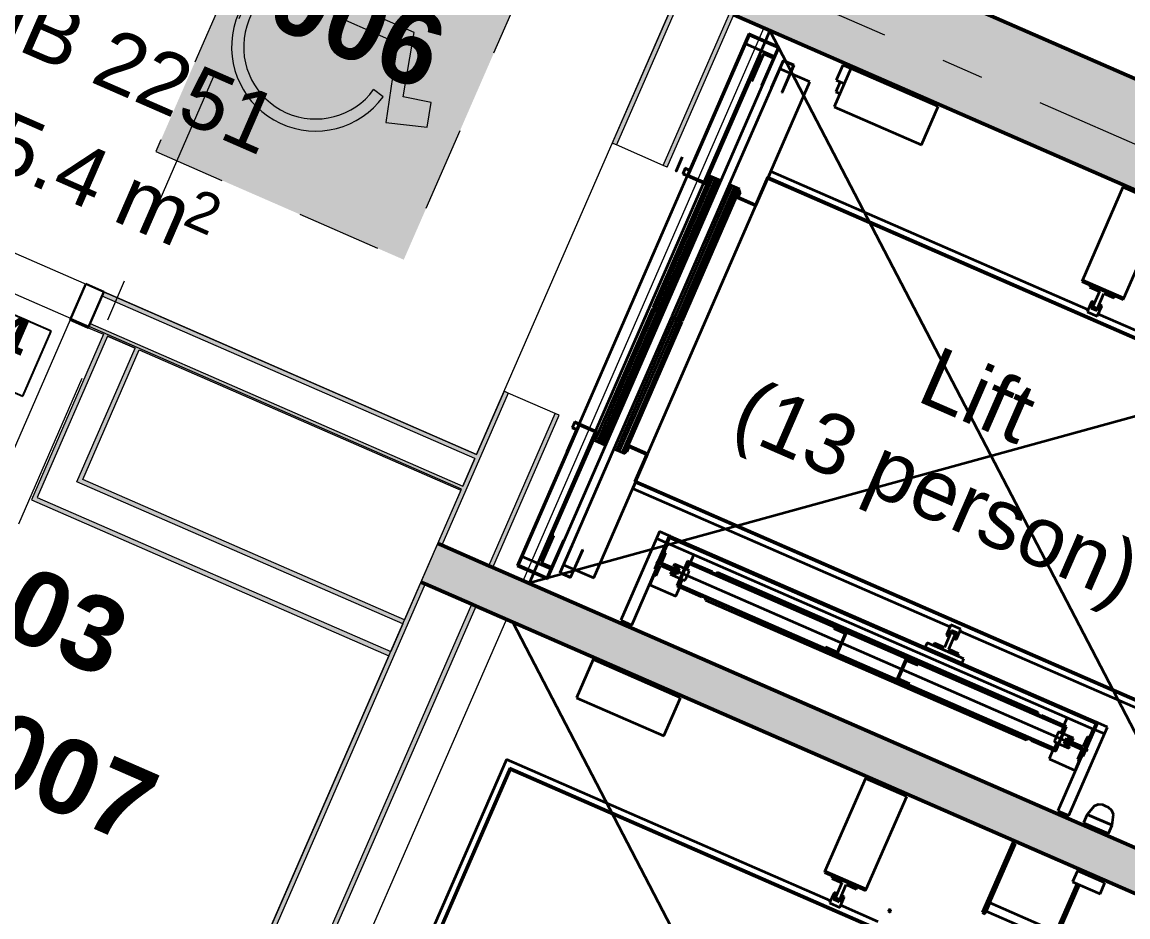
# Model space of a CAD drawing. Header units: millimetres. Extents: x -37281 to 954596, y -59787 to 956680.
# Drawn here: x 878162 to 881843, y -393 to 2583 of the extents above; entities that cross this region are included whole.
import ezdxf
from ezdxf.enums import TextEntityAlignment as Align

# ---------------------------------------------------------------- set-up
doc = ezdxf.new("R2010")
doc.units = ezdxf.units.MM
doc.header["$MEASUREMENT"] = 0
doc.linetypes.add('Dashed', pattern=[564.444447, 282.222223, -282.222223])
doc.linetypes.add('Double Dashed', pattern=[1093.611073, 529.166651, -211.666656, 141.111112, -211.666656])
for name, color, linetype in [('A-05-M_Gross_Int_Circulation', 7, 'Continuous'), ('A-15-MG_Structural_Grid', 7, 'Continuous'), ('A-20-M_Floor_Slab', 7, 'Continuous'), ('A-25-M_Wall_Int', 7, 'Continuous'), ('A-95-P_Drawing', 7, 'Continuous'), ('ArchiCAD Door Markers', 7, 'Continuous'), ('ArchiCAD Doors', 7, 'Continuous'), ('New_A-05-M_Gross_Int_Circulation', 7, 'Continuous')]:
    doc.layers.add(name, color=color, linetype=linetype)
for name, color, linetype, lineweight, true_color in [('A-05-M_Gross_Int_Circulation_Pen_No__74', 7, 'Continuous', 20, 0x606060), ('A-15-MG_Structural_Grid_Pen_No__163', 7, 'Continuous', 0, 0x750077), ('A-25-M_Wall_Int_Pen_No__107', 7, 'Continuous', 15, 0xa6a6a6), ('A-25-M_Wall_Int_Pen_No__27', 7, 'Continuous', 50, 0x2a2a2a), ('A-95-H_Fill_Plan.Fill#1_Pen_No__61', 7, 'Continuous', 20, 0x6a6a6a), ('ArchiCAD Doors_Pen_No__27', 7, 'Continuous', 50, 0x2a2a2a), ('ArchiCAD Doors_Pen_No__43', 7, 'Continuous', 30, 0x444444), ('ArchiCAD Doors_Pen_No__63', 7, 'Continuous', 20, 0x606060), ('New_A-05-M_Gross_Int_Circulation_Pen_No__74', 7, 'Continuous', 20, 0x606060)]:
    doc.layers.add(name, color=color, linetype=linetype, lineweight=lineweight, true_color=true_color)
for name, color, linetype, lineweight in [('A-20-M_Floor_Slab_Pen_No__89', 8, 'Continuous', 20), ('A-25-M_Wall_Int_Pen_No__1', 7, 'Continuous', 13), ('A-80-M_Lift_Pen_No__8', 7, 'Continuous', 35), ('A-95-H_Fill_Plan.Fill#1_Pen_No__1', 7, 'Continuous', 13), ('A-95-P_Drawing_Pen_No__2', 8, 'Continuous', 15), ('ArchiCAD Door Markers_Pen_No__1', 7, 'Continuous', 13), ('ArchiCAD Door Markers_Pen_No__5', 7, 'Continuous', 25), ('ArchiCAD Doors_Pen_No__1', 7, 'Continuous', 13), ('ArchiCAD Zone Stamps_Pen_No__9', 7, 'Continuous', 13), ('New_ArchiCAD Zone Stamps_Pen_No__9', 7, 'Continuous', 13)]:
    doc.layers.add(name, color=color, linetype=linetype, lineweight=lineweight)
doc.styles.add('GENERATED_STYLE_2', font='')
doc.styles.add('GENERATED_STYLE_3', font='')
doc.styles.add('GENERATED_STYLE_4', font='')
doc.styles.get('GENERATED_STYLE_2').set_extended_font_data('Arial', bold=True)
doc.styles.get('GENERATED_STYLE_3').set_extended_font_data('Arial')
doc.styles.get('GENERATED_STYLE_4').set_extended_font_data('Swis721 BT')

# ---------------------------------------------------------------- blocks, each defined once
blk = doc.blocks.new('Hub Circulation-Second_SF014_42_1', base_point=(876979.5, 5772.6))
at = {"layer": 'New_A-05-M_Gross_Int_Circulation_Pen_No__74', "linetype": 'Continuous'}
blk.add_line((876443.5, 4759.8), (883357.7, 1744.8), dxfattribs=at)
at = {"layer": 'New_ArchiCAD Zone Stamps_Pen_No__9'}
for tag, height, style, p in [('ROOM_NAME', 250, 'GENERATED_STYLE_2', (875649.2, 7549.1)), ('zoneNameLine2', 250, 'GENERATED_STYLE_2', (875460.7, 7117)), ('ROOM_NUMBER', 200, 'GENERATED_STYLE_3', (875272.3, 6696.3)), ('measuredAreaCode', 200, 'GENERATED_STYLE_3', (875115.3, 6336.2)), ('ROOM_WALLS_PRM', 200, 'GENERATED_STYLE_3', (875422.7, 6202.1)), ('DUMMY_649', 200, 'GENERATED_STYLE_3', (876051.9, 5927.8)), ('DUMMY_650', 133.3, 'GENERATED_STYLE_3', (876331.1, 5821.2))]:
    blk.add_attdef(tag, text='', height=height, rotation=336.4404, dxfattribs=dict(at, style=style)).set_placement(p, align=Align.TOP_LEFT)
blk = doc.blocks.new('Slab_11_1', base_point=(868400.7, -1742.5))
at = {"layer": 'A-20-M_Floor_Slab_Pen_No__89', "linetype": 'Continuous', "flags": 128}
for points in [[(882103.3, -266.4), (879830, 724.8), (880631.4, 2562.7), (882904.7, 1571.5)], [(881245.9, -2232.6), (882047.3, -394.7), (879774, 596.5), (878972.6, -1241.4)]]:
    blk.add_lwpolyline(points, close=True, dxfattribs=at)
blk = doc.blocks.new('Standard grid marker_3')
at = {"layer": 'A-15-MG_Structural_Grid_Pen_No__163', "linetype": 'Double Dashed'}
blk.add_line((1000, 0), (74254.8, 0), dxfattribs=at)
at = {"layer": 'A-15-MG_Structural_Grid_Pen_No__163', "style": 'GENERATED_STYLE_4'}
for tag, p in [('AC_MarkerText_1_0', (-500, 43.4)), ('AC_MarkerText_1_1', (75754.8, 43.4))]:
    blk.add_attdef(tag, text='', height=350, rotation=360, dxfattribs=at).set_placement(p, align=Align.MIDDLE_CENTER)
blk = doc.blocks.new('Lobby_INB 2251_96_2', base_point=(878590.9, 2335.1))
at = {"layer": 'A-05-M_Gross_Int_Circulation_Pen_No__74', "linetype": 'Continuous'}
for p, q in [((877795.2, 4028.5), (877038.9, 2294.1)), ((880431.2, 2879.1), (877795.2, 4028.5)), ((879674.9, 1144.7), (880431.2, 2879.1)), ((877038.9, 2294.1), (879674.9, 1144.7))]:
    blk.add_line(p, q, dxfattribs=at)
at = {"layer": 'ArchiCAD Zone Stamps_Pen_No__9'}
for tag, height, style, p in [('ROOM_NAME', 250, 'GENERATED_STYLE_2', (878342.8, 3639.7)), ('zoneNameLine2', 250, 'GENERATED_STYLE_2', (878154.4, 3207.6)), ('ROOM_NUMBER', 200, 'GENERATED_STYLE_3', (877966, 2786.9)), ('measuredAreaCode', 200, 'GENERATED_STYLE_3', (877808.9, 2426.8)), ('DUMMY_649', 200, 'GENERATED_STYLE_3', (878116.3, 2292.8)), ('DUMMY_650', 200, 'GENERATED_STYLE_3', (878465.8, 2140.3)), ('DUMMY_651', 133.3, 'GENERATED_STYLE_3', (878745.1, 2033.8))]:
    blk.add_attdef(tag, text='', height=height, rotation=336.4404, dxfattribs=dict(at, style=style)).set_placement(p, align=Align.TOP_LEFT)
blk = doc.blocks.new('Stair 03_INB 2252_97_2', base_point=(877629.1, -173.2))
at = {"layer": 'A-05-M_Gross_Int_Circulation_Pen_No__74', "linetype": 'Continuous'}
for p, q in [((879624.7, 1029.5), (877152.5, 2107.5)), ((876916.7, -5180.7), (879624.7, 1029.5))]:
    blk.add_line(p, q, dxfattribs=at)
at = {"layer": 'ArchiCAD Zone Stamps_Pen_No__9'}
for tag, height, style, p in [('ROOM_NAME', 250, 'GENERATED_STYLE_2', (877381, 1131.5)), ('zoneNameLine2', 250, 'GENERATED_STYLE_2', (877192.5, 699.3)), ('ROOM_NUMBER', 200, 'GENERATED_STYLE_3', (877004.1, 278.6)), ('measuredAreaCode', 200, 'GENERATED_STYLE_3', (876847.1, -81.5)), ('DUMMY_649', 200, 'GENERATED_STYLE_3', (877154.5, -215.5)), ('DUMMY_650', 200, 'GENERATED_STYLE_3', (877643.8, -428.9)), ('DUMMY_651', 133.3, 'GENERATED_STYLE_3', (877923.1, -535.5))]:
    blk.add_attdef(tag, text='', height=height, rotation=336.4404, dxfattribs=dict(at, style=style)).set_placement(p, align=Align.TOP_LEFT)
blk = doc.blocks.new('Double Door Asymmetric 19_3')
at = {"layer": 'ArchiCAD Doors_Pen_No__1', "linetype": 'Continuous'}
for p, q in [((-623.4, 0), (-635.4, 0)), ((-623.4, 0), (-623.4, -15)), ((623.4, 0), (623.4, -15)), ((623.4, 0), (635.4, 0)), ((-623.4, -15), (-623.4, -115)), ((623.4, -15), (623.4, -115)), ((-623.4, -130), (-635.4, -130)), ((-623.4, -115), (-623.4, -130)), ((623.4, -115), (623.4, -130)), ((623.4, -130), (635.4, -130))]:
    blk.add_line(p, q, dxfattribs=at)
at = {"layer": 'ArchiCAD Doors_Pen_No__43', "linetype": 'Continuous'}
for p, q in [((-557.4, 0), (-623.4, 0)), ((-623.4, 0), (-623.4, -130)), ((-557.4, -130), (-557.4, 0)), ((623.4, 0), (557.4, 0)), ((557.4, 0), (557.4, -130)), ((623.4, -130), (623.4, 0)), ((-623.4, -130), (-557.4, -130)), ((557.4, -130), (623.4, -130))]:
    blk.add_line(p, q, dxfattribs=at)
at = {"layer": 'ArchiCAD Doors_Pen_No__63', "linetype": 'Continuous'}
for p, q in [((-557.4, 0), (-557.4, 724.9)), ((557.4, 0), (557.4, 390))]:
    blk.add_line(p, q, dxfattribs=at)
for centre, radius, start, end in [((-557.4, 0), 724.9, 0, 90), ((557.4, 0), 390, 90, 180)]:
    blk.add_arc(centre, radius, start, end, dxfattribs=at)
blk = doc.blocks.new('Door Stamp 17_4')
at = {"layer": 'ArchiCAD Door Markers_Pen_No__5', "linetype": 'Continuous'}
for p, q in [((514.6, -190), (-514.6, -190)), ((-514.6, -190), (-514.6, -425.7)), ((514.6, -425.7), (514.6, -190)), ((-514.6, -425.7), (514.6, -425.7)), ((-514.6, -425.7), (514.6, -425.7))]:
    blk.add_line(p, q, dxfattribs=at)
at = {"layer": 'ArchiCAD Door Markers_Pen_No__1', "style": 'GENERATED_STYLE_2'}
blk.add_attdef('AC_WIDO_ID', text='', height=150, dxfattribs=at).set_placement((-457.5, -376.8), align=Align.BOTTOM_LEFT)
blk = doc.blocks.new('Wall_253_2', base_point=(876920.2, 2345.8))
at = {"layer": 'A-25-M_Wall_Int_Pen_No__107', "linetype": 'Continuous'}
for points in [[(876920.2, 2345.8), (876914.2, 2332.1), (877285.6, 2170.1), (877291.6, 2183.9)], [(876874.2, 2240.4), (876868.2, 2226.7), (877239.6, 2064.7), (877245.6, 2078.5)], [(878434.5, 1685.5), (878428.5, 1671.8), (879668.9, 1130.9), (879674.9, 1144.7)], [(878388.6, 1580.1), (878382.6, 1566.3), (879622.9, 1025.5), (879628.9, 1039.2)]]:
    blk.add_hatch(color=256, dxfattribs=at).paths.add_polyline_path(points)
at = {"layer": 'A-25-M_Wall_Int_Pen_No__1', "linetype": 'Continuous'}
for p, q in [((877285.6, 2170.1), (876914.2, 2332.1)), ((876874.2, 2240.4), (877245.6, 2078.5)), ((877291.6, 2183.9), (877280.6, 2188.7)), ((877285.6, 2170.1), (877291.6, 2183.9)), ((877245.6, 2078.5), (877285.6, 2170.1)), ((877239.6, 2064.7), (877228.6, 2069.5)), ((877239.6, 2064.7), (877245.6, 2078.5)), ((878388.6, 1580.1), (878428.5, 1671.8)), ((878428.5, 1671.8), (878434.5, 1685.5)), ((879668.9, 1130.9), (878428.5, 1671.8)), ((878434.5, 1685.5), (878445.5, 1680.7)), ((878382.6, 1566.3), (878388.6, 1580.1)), ((878382.6, 1566.3), (878393.6, 1561.5)), ((878388.6, 1580.1), (879628.9, 1039.2))]:
    blk.add_line(p, q, dxfattribs=at)
at = {"layer": 'A-25-M_Wall_Int_Pen_No__1', "linetype": 'Continuous', "flags": 128}
for points in [[(876920.2, 2345.8), (876868.2, 2226.7)], [(877291.6, 2183.9), (876920.2, 2345.8)], [(876868.2, 2226.7), (877239.6, 2064.7)], [(879674.9, 1144.7), (878434.5, 1685.5)], [(878382.6, 1566.3), (878433, 1544.4)], [(878446.7, 1538.4), (878538.4, 1498.4)], [(878552.1, 1492.4), (879622.9, 1025.5)], [(879628.9, 1039.2), (879668.9, 1130.9)]]:
    blk.add_lwpolyline(points, dxfattribs=at)
at = {"layer": 'ArchiCAD Door Markers'}
ref = blk.add_blockref('Door Stamp 17_4', (877863.1, 1934.7), dxfattribs=dict(at, rotation=336.440386522318))
ref.add_attrib('AC_WIDO_ID', 'XD02.014', dxfattribs={"layer": 'ArchiCAD Door Markers_Pen_No__1', "color": 7, "height": 150, "rotation": 336.4404, "style": 'GENERATED_STYLE_2'}).set_placement((877273.5, 1776.2), align=Align.BOTTOM_LEFT)
at = {"layer": 'ArchiCAD Doors', "color": 251, "linetype": 'Continuous', "lineweight": 20, "true_color": 0x606060, "zscale": 1000, "rotation": 156.4403865223181}
blk.add_blockref('Double Door Asymmetric 19_3', (877811.1, 1815.5), dxfattribs=at)
blk = doc.blocks.new('Wall_254_2', base_point=(878604.1, 1611.6))
at = {"layer": 'A-25-M_Wall_Int_Pen_No__107', "linetype": 'Continuous'}
for points in [[(878433, 1544.4), (878193.2, 994.4), (878212.9, 1002.1), (878446.7, 1538.4)], [(878364.3, 1061.6), (878552.1, 1492.4), (878538.4, 1498.4), (878344.5, 1053.8)]]:
    blk.add_hatch(color=256, dxfattribs=at).paths.add_polyline_path(points)
at = {"layer": 'A-25-M_Wall_Int_Pen_No__1', "linetype": 'Continuous'}
for p, q in [((878446.7, 1538.4), (878212.9, 1002.1)), ((878344.5, 1053.8), (878538.4, 1498.4))]:
    blk.add_line(p, q, dxfattribs=at)
at = {"layer": 'A-25-M_Wall_Int_Pen_No__1', "linetype": 'Continuous', "flags": 128}
for points in [[(878433, 1544.4), (878193.2, 994.4)], [(878538.4, 1498.4), (878446.7, 1538.4)], [(878364.3, 1061.6), (878552.1, 1492.4)]]:
    blk.add_lwpolyline(points, dxfattribs=at)
blk = doc.blocks.new('Wall_255_2', base_point=(878364.3, 1061.6))
at = {"layer": 'A-25-M_Wall_Int_Pen_No__107', "linetype": 'Continuous'}
for points in [[(879435, 594.7), (878364.3, 1061.6), (878344.5, 1053.8), (879429, 580.9)], [(878193.2, 994.4), (879383.1, 475.5), (879389.1, 489.3), (878212.9, 1002.1)]]:
    blk.add_hatch(color=256, dxfattribs=at).paths.add_polyline_path(points)
at = {"layer": 'A-25-M_Wall_Int_Pen_No__1', "linetype": 'Continuous'}
for p, q in [((879429, 580.9), (878344.5, 1053.8)), ((878212.9, 1002.1), (879389.1, 489.3))]:
    blk.add_line(p, q, dxfattribs=at)
at = {"layer": 'A-25-M_Wall_Int_Pen_No__1', "linetype": 'Continuous', "flags": 128}
for points in [[(879435, 594.7), (878364.3, 1061.6)], [(878193.2, 994.4), (879383.1, 475.5)], [(879389.1, 489.3), (879429, 580.9)]]:
    blk.add_lwpolyline(points, dxfattribs=at)
blk = doc.blocks.new('Simple Door Opening_3')
at = {"layer": 'ArchiCAD Doors_Pen_No__1', "linetype": 'Continuous'}
for p, q in [((-450, 200), (-450, 185)), ((-450, 185), (-450, 15)), ((450, 200), (450, 185)), ((450, 185), (450, 15)), ((-450, 15), (-450, 0)), ((450, 15), (450, 0))]:
    blk.add_line(p, q, dxfattribs=at)
blk = doc.blocks.new('Wall_256_2', base_point=(876916.7, -5180.7))
at = {"layer": 'A-25-M_Wall_Int_Pen_No__107', "linetype": 'Continuous'}
for points in [[(880431.2, 2879.1), (880126.4, 2180.2), (880140.1, 2174.2), (880444.9, 2873.1)], [(880309.7, 2100.2), (880614.5, 2799.2), (880600.7, 2805.2), (880296, 2106.2)], [(879559.6, 842.8), (879780.4, 1349.2), (879766.7, 1355.2), (879545.8, 848.8)], [(879729.2, 768.8), (879950, 1275.3), (879936.2, 1281.3), (879715.4, 774.8)], [(879489.9, 720.4), (878688.5, -1117.5), (878702.2, -1123.4), (879503.6, 714.4)], [(879659.4, 646.5), (878858, -1191.4), (878871.8, -1197.4), (879673.2, 640.5)]]:
    blk.add_hatch(color=256, dxfattribs=at).paths.add_polyline_path(points)
at = {"layer": 'A-25-M_Wall_Int_Pen_No__107', "linetype": 'Continuous', "lineweight": 0, "true_color": 0x535353}
for points in [[(879545.8, 848.8), (879489.9, 720.4), (879503.6, 714.4), (879559.6, 842.8)], [(879559.6, 842.8), (879503.6, 714.4), (879659.4, 646.5), (879715.4, 774.8)], [(879715.4, 774.8), (879659.4, 646.5), (879673.2, 640.5), (879729.2, 768.8)]]:
    blk.add_hatch(color=251, dxfattribs=at).paths.add_polyline_path(points)
at = {"layer": 'A-25-M_Wall_Int_Pen_No__1', "linetype": 'Continuous'}
for p, q in [((880444.9, 2873.1), (880140.1, 2174.2)), ((880296, 2106.2), (880600.7, 2805.2)), ((879780.4, 1349.2), (879559.6, 842.8)), ((879715.4, 774.8), (879936.2, 1281.3)), ((879503.6, 714.4), (878702.2, -1123.4)), ((878858, -1191.4), (879659.4, 646.5))]:
    blk.add_line(p, q, dxfattribs=at)
at = {"layer": 'A-25-M_Wall_Int_Pen_No__1', "linetype": 'Continuous', "flags": 128}
for points in [[(880431.2, 2879.1), (880126.4, 2180.2)], [(880309.7, 2100.2), (880614.5, 2799.2)], [(879766.7, 1355.2), (879674.9, 1144.7)], [(879729.2, 768.8), (879950, 1275.3)], [(879668.9, 1130.9), (879628.9, 1039.2)], [(879622.9, 1025.5), (879435, 594.7)], [(878871.8, -1197.4), (879673.2, 640.5)], [(879429, 580.9), (879389.1, 489.3)], [(879383.1, 475.5), (876916.7, -5180.7)]]:
    blk.add_lwpolyline(points, dxfattribs=at)
at = {"layer": 'A-25-M_Wall_Int_Pen_No__27', "linetype": 'Continuous'}
for p, q in [((879559.6, 842.8), (879545.8, 848.8)), ((879715.4, 774.8), (879559.6, 842.8)), ((879729.2, 768.8), (879715.4, 774.8)), ((879489.9, 720.4), (879503.6, 714.4)), ((879503.6, 714.4), (879659.4, 646.5)), ((879659.4, 646.5), (879673.2, 640.5))]:
    blk.add_line(p, q, dxfattribs=at)
at = {"layer": 'ArchiCAD Doors', "color": 251, "linetype": 'Continuous', "lineweight": 20, "true_color": 0x606060, "xscale": -0.9999999999999999, "zscale": 1000, "rotation": 246.4404151012782}
blk.add_blockref('Simple Door Opening_3', (879946.5, 1767.7), dxfattribs=at)
blk = doc.blocks.new('Wall_287_2', base_point=(879545.8, 848.8))
at = {"layer": 'A-25-M_Wall_Int_Pen_No__107', "linetype": 'Continuous', "lineweight": 0, "true_color": 0x535353}
blk.add_hatch(color=251, dxfattribs=at).paths.add_polyline_path([(879673.2, 640.5), (882139, -434.7), (882194.9, -306.4), (879729.2, 768.8)])
at = {"layer": 'A-25-M_Wall_Int_Pen_No__27', "linetype": 'Continuous', "flags": 128}
for points in [[(882194.9, -306.4), (879729.2, 768.8)], [(879673.2, 640.5), (882139, -434.7)]]:
    blk.add_lwpolyline(points, dxfattribs=at)
blk = doc.blocks.new('Simple Door Opening_5')
at = {"layer": 'ArchiCAD Doors_Pen_No__27', "linetype": 'Continuous'}
for p, q in [((-455, 0), (-455, 246)), ((455, 0), (455, 246))]:
    blk.add_line(p, q, dxfattribs=at)
blk = doc.blocks.new('Simple Door Opening_6')
at = {"layer": 'ArchiCAD Doors_Pen_No__27', "linetype": 'Continuous'}
for p, q in [((-450, 0), (-450, -246)), ((450, 0), (450, -246))]:
    blk.add_line(p, q, dxfattribs=at)
blk = doc.blocks.new('Wall_290_2', base_point=(883357.7, 1744.8))
at = {"layer": 'A-25-M_Wall_Int_Pen_No__107', "linetype": 'Continuous', "lineweight": 0, "true_color": 0x535353}
for points in [[(883357.7, 1744.8), (882996.3, 1531.5), (882775.6, 1025.3), (883001.1, 927)], [(882641.4, 102), (882415.9, 200.4), (881918.3, -940.9), (882143.8, -1039.2)], [(881780, -1873.3), (881554.5, -1775), (881337.6, -2272.6), (881463.1, -2600.1)]]:
    blk.add_hatch(color=251, dxfattribs=at).paths.add_polyline_path(points)
at = {"layer": 'A-25-M_Wall_Int_Pen_No__27', "linetype": 'Continuous', "flags": 128}
for points in [[(883001.1, 927), (883357.7, 1744.8)], [(882996.3, 1531.5), (882775.6, 1025.3)], [(882415.9, 200.4), (882194.9, -306.4)], [(882143.8, -1039.2), (882641.4, 102)], [(882139, -434.7), (881918.3, -940.9)], [(881554.5, -1775), (881337.6, -2272.6)], [(881463.1, -2600.1), (881780, -1873.3)]]:
    blk.add_lwpolyline(points, dxfattribs=at)
at = {"layer": 'ArchiCAD Doors', "color": 251, "linetype": 'Continuous', "lineweight": 20, "true_color": 0x606060, "xscale": -1, "zscale": 1000, "rotation": 246.4404159907759}
for name, p in [('Simple Door Opening_6', (882821.3, 514.5)), ('Simple Door Opening_5', (881736.4, -1357.9))]:
    blk.add_blockref(name, p, dxfattribs=at)
blk = doc.blocks.new('Wall_292_2', base_point=(883357.7, 1744.8))
at = {"layer": 'A-25-M_Wall_Int_Pen_No__107', "linetype": 'Continuous', "lineweight": 0, "true_color": 0x535353}
blk.add_hatch(color=251, dxfattribs=at).paths.add_polyline_path([(883357.7, 1744.8), (880666.5, 2918.3), (880530.6, 2606.7), (882996.3, 1531.5)])
at = {"layer": 'A-25-M_Wall_Int_Pen_No__27', "linetype": 'Continuous', "flags": 128}
for points in [[(880666.5, 2918.3), (880530.6, 2606.7)], [(883357.7, 1744.8), (880666.5, 2918.3)], [(880530.6, 2606.7), (882996.3, 1531.5)]]:
    blk.add_lwpolyline(points, dxfattribs=at)
blk = doc.blocks.new('Sign Disabled 19')
at = {"layer": 'A-95-P_Drawing_Pen_No__2', "linetype": 'Continuous'}
for p, q in [((-123.6, 420.7), (-78.8, 86.1)), ((-67.4, 383.6), (-67.2, 385.5)), ((-43.7, 267.7), (-67.4, 383.6)), ((165.7, 266.8), (-43.7, 267.7)), ((165.6, 221), (165.7, 266.8)), ((-136, 183.1), (-141.5, 224.1)), ((-17.6, 139.9), (-34.4, 221.8)), ((-34.4, 221.8), (165.6, 221)), ((243.1, 138.9), (-17.6, 139.9)), ((294.8, -71.4), (243.1, 138.9)), ((-78.8, 86.1), (205.6, 84.9)), ((205.6, 84.9), (275.7, -172.4)), ((387.9, -51.1), (294.8, -71.4)), ((407.9, -132.4), (387.9, -51.1)), ((234, -97.7), (195.1, -88.9)), ((275.7, -172.4), (407.9, -132.4))]:
    blk.add_line(p, q, dxfattribs=at)
for centre, radius, start, end in [((-56.9, 464.8), 79.9, 262.6381, 213.4333), ((-38.6, -35.9), 279.6, 111.5915, 347.2138), ((-38.6, -35.8), 239.7, 113.9786, 347.2138)]:
    blk.add_arc(centre, radius, start, end, dxfattribs=at)
blk = doc.blocks.new('Standard grid marker')
at = {"layer": 'A-15-MG_Structural_Grid_Pen_No__163', "linetype": 'Double Dashed'}
blk.add_line((1000, 0), (29726, 0), dxfattribs=at)
at = {"layer": 'A-15-MG_Structural_Grid_Pen_No__163', "style": 'GENERATED_STYLE_4'}
for tag, p in [('AC_MarkerText_1_0', (-500, 41.2)), ('AC_MarkerText_1_1', (31226, 41.2))]:
    blk.add_attdef(tag, text='', height=350, rotation=90, dxfattribs=at).set_placement(p, align=Align.MIDDLE_CENTER)

msp = doc.modelspace()

# ---------------------------------------------------------------- hatches: boundary and pattern name
at = {"layer": 'A-95-H_Fill_Plan.Fill#1_Pen_No__61', "linetype": 'Continuous', "lineweight": 0, "true_color": 0x1a1a1a}
msp.add_hatch(color=179, dxfattribs=at).paths.add_polyline_path([(879992.2, 3076), (879167.2, 3435.7), (878607.6, 2152.4), (879432.6, 1792.7)])

# ---------------------------------------------------------------- linework, layer by layer
at = {"layer": 'A-80-M_Lift_Pen_No__8', "linetype": 'Continuous'}
for p, q in [((880581.4, 2543.7), (880375.5, 2071.6)), ((880379.5, 2073.1), (880582.9, 2539.7)), ((880682.2, 2499.7), (880581.4, 2543.7)), ((880582.9, 2539.7), (880678.3, 2498.2)), ((880636.4, 2519.7), (880651.4, 2554.1)), ((880651.4, 2554.1), (882123.2, -275.1)), ((879865, 750.6), (880636.4, 2519.7)), ((880665.5, 2468.8), (880570.1, 2510.4)), ((880619.1, 2472.7), (880434.5, 2049.2)), ((880436, 2045.2), (880621.9, 2471.5)), ((880630.5, 2478.6), (880590.5, 2387)), ((880591.4, 2386.6), (880631, 2477.3)), ((880621.9, 2471.5), (880619.1, 2472.7)), ((880664.4, 2463.8), (880630.5, 2478.6)), ((880631, 2477.3), (880663.1, 2463.3)), ((880678.3, 2498.2), (880659.5, 2455.1)), ((880662.2, 2453.9), (880682.2, 2499.7)), ((879930.8, 776.4), (880662.2, 2453.9)), ((880663.1, 2463.3), (880623.5, 2372.6)), ((880624.4, 2372.2), (880664.4, 2463.8)), ((880695.7, 2455.6), (880655.8, 2364)), ((880656.7, 2363.6), (880696.2, 2454.3)), ((880659.5, 2455.1), (880662.2, 2453.9)), ((880730.2, 2439.5), (880690.6, 2348.8)), ((880691.5, 2348.4), (880731.5, 2440)), ((880731.5, 2440), (880695.7, 2455.6)), ((880696.2, 2454.3), (880730.2, 2439.5)), ((880893.6, 2440.3), (880871.6, 2389.9)), ((880920.2, 2428.7), (880893.6, 2440.3)), ((880683.7, 2428.1), (880515.8, 2043.1)), ((880784.6, 2384.2), (880683.7, 2428.1)), ((880920.2, 2428.7), (880864.6, 2301.3)), ((881210.7, 2302), (880920.2, 2428.7)), ((880590.5, 2387), (880591.4, 2386.6)), ((880623.5, 2372.6), (880624.4, 2372.2)), ((880645.9, 2066.1), (880784.6, 2384.2)), ((880655.8, 2364), (880656.7, 2363.6)), ((880884.9, 2384.1), (880870.5, 2351.1)), ((880871.6, 2389.9), (880898.2, 2378.3)), ((880690.6, 2348.8), (880691.5, 2348.4)), ((880870.5, 2351.1), (880872.1, 2350.4)), ((880872.1, 2350.4), (880876.7, 2348.4)), ((880876.7, 2348.4), (880883.5, 2345.4)), ((880883.5, 2345.4), (880883.8, 2345.3)), ((880864.6, 2301.3), (881155.2, 2174.6)), ((881155.2, 2174.6), (881210.7, 2302)), ((880415.2, 2163.9), (880383.5, 2091)), ((880415.7, 2163.7), (880415.2, 2163.9)), ((880375.5, 2071.6), (880015.8, 1246.6)), ((880452.6, 2070.7), (880261.4, 1632.1)), ((880461.1, 2067), (880269.8, 1628.4)), ((880469.6, 2063.3), (880278.3, 1624.7)), ((880369.7, 2097), (880361.3, 2077.8)), ((880361.3, 2077.8), (880375.5, 2071.6)), ((880362.6, 2078.3), (880370.2, 2095.7)), ((880375.9, 2072.5), (880362.6, 2078.3)), ((880383.5, 2091), (880369.7, 2097)), ((880370.2, 2095.7), (880383.5, 2089.9)), ((880375.5, 2071.6), (880436, 2045.2)), ((880434.5, 2049.2), (880379.5, 2073.1)), ((880486.5, 2055.9), (880452.6, 2070.7)), ((880643.1, 2067.3), (880603.1, 1975.6)), ((880604.7, 1971.7), (880644.7, 2063.3)), ((882573.6, 1225.5), (880643.1, 2067.3)), ((880644.7, 2063.3), (882569.6, 1224)), ((880654.7, 2086.3), (880645.9, 2066.1)), ((881710.4, 1625.9), (880654.7, 2086.3)), ((880478, 2059.6), (880286.8, 1621)), ((880295.3, 1617.4), (880486.5, 2055.9)), ((880515.8, 2043.1), (880324.5, 1604.3)), ((880524.8, 2039.2), (880333.4, 1600.4)), ((880533.7, 2035.3), (880342.4, 1596.5)), ((880542.7, 2031.4), (880351.3, 1592.6)), ((880360.3, 1588.8), (880551.6, 2027.5)), ((880434.3, 2057.4), (880431.3, 2050.6)), ((880432.2, 2050.2), (880435.2, 2057)), ((880435.2, 2057), (880434.3, 2057.4)), ((880551.6, 2027.5), (880515.8, 2043.1)), ((881826.3, 2033.6), (881691.8, 1725.1)), ((881963.8, 1973.6), (881826.3, 2033.6)), ((880550, 2019), (880541.4, 1999.3)), ((880541.4, 1999.3), (880604.7, 1971.7)), ((880545.4, 2000.8), (880552.8, 2017.8)), ((880603.1, 1975.6), (880545.4, 2000.8)), ((880552.8, 2017.8), (880550, 2019)), ((880603.3, 1972.3), (880243.6, 1147.3)), ((881829.3, 1665.2), (881963.8, 1973.6)), ((881691.8, 1725.1), (881689.8, 1720.5)), ((881689.8, 1720.5), (881827.3, 1660.6)), ((881829.3, 1665.2), (881691.8, 1725.1)), ((881717.7, 1708.3), (881714.5, 1701)), ((881714.5, 1701), (881748, 1686.4)), ((881799.3, 1672.8), (881717.7, 1708.3)), ((881748, 1686.4), (881726.4, 1636.9)), ((881741.1, 1630.5), (881762.6, 1680)), ((881762.6, 1680), (881796.1, 1665.4)), ((881796.1, 1665.4), (881799.3, 1672.8)), ((881827.3, 1660.6), (881829.3, 1665.2)), ((880260.1, 1629.3), (880068.9, 1190.8)), ((880268.6, 1625.7), (880077.4, 1187)), ((880277.1, 1622), (880085.9, 1183.3)), ((880294, 1614.5), (880260.1, 1629.3)), ((880261.4, 1632.1), (880295.3, 1617.4)), ((881722, 1652.5), (881707.4, 1619)), ((881721.1, 1630.5), (881729.3, 1649.3)), ((881739.9, 1622.3), (881721.1, 1630.5)), ((881740.5, 1623.7), (881721.7, 1631.9)), ((881722.6, 1653.9), (881722, 1652.5)), ((881729.3, 1649.3), (881722, 1652.5)), ((881729.9, 1650.7), (881722.6, 1653.9)), ((881726.4, 1636.9), (881741.1, 1630.5)), ((881729.3, 1649.3), (881729.9, 1650.7)), ((881748.1, 1641.1), (881739.9, 1622.3)), ((881740.9, 1604.4), (881755.5, 1637.9)), ((881748.7, 1642.5), (881748.1, 1641.1)), ((881755.5, 1637.9), (881748.1, 1641.1)), ((881756.1, 1639.3), (881748.7, 1642.5)), ((881755.5, 1637.9), (881756.1, 1639.3)), ((880285.6, 1618.3), (880094.3, 1179.6)), ((880102.8, 1176), (880294, 1614.5)), ((880323.5, 1602), (880132.2, 1163.2)), ((880332.4, 1598.1), (880141.1, 1159.3)), ((880341.4, 1594.2), (880150, 1155.4)), ((880350.3, 1590.3), (880159, 1151.5)), ((880167.9, 1147.6), (880359.2, 1586.4)), ((880324.5, 1604.3), (880323.5, 1602)), ((880359.2, 1586.4), (880323.5, 1602)), ((880324.5, 1604.3), (880360.3, 1588.8)), ((881707.4, 1619), (881740.9, 1604.4)), ((881869.2, 1556.6), (881743.9, 1611.3)), ((882924.6, 1562.8), (879850, 716.2)), ((880001.6, 1252.8), (879993.2, 1233.6)), ((879994.5, 1234.1), (880002.1, 1251.5)), ((880015.8, 1246.6), (880001.6, 1252.8)), ((880002.1, 1251.5), (880015.4, 1245.7)), ((880015.8, 1246.6), (879810, 774.5)), ((879813.9, 776.1), (880017.4, 1242.7)), ((880072.4, 1218.7), (879887.7, 795.2)), ((879890.4, 794), (880076.3, 1220.2)), ((880007, 1227.6), (879975.2, 1154.7)), ((879993.2, 1233.6), (880007, 1227.6)), ((880007.8, 1228.3), (879994.5, 1234.1)), ((880076.3, 1220.2), (880015.8, 1246.6)), ((880017.4, 1242.7), (880072.4, 1218.7)), ((880069.1, 1220.1), (880065.3, 1211.4)), ((880066.3, 1211), (880070.1, 1219.7)), ((880065.3, 1211.4), (880066.3, 1211)), ((880068.9, 1190.8), (880102.8, 1176)), ((880132.2, 1163.2), (879964.3, 778.2)), ((879975.2, 1154.7), (879975.6, 1154.5)), ((880132.2, 1163.2), (880167.9, 1147.6)), ((880181.7, 1174.3), (880173.1, 1154.6)), ((880173.1, 1154.6), (880175.9, 1153.4)), ((880175.9, 1153.4), (880183.3, 1170.3)), ((880245, 1146.7), (880181.7, 1174.3)), ((880183.3, 1170.3), (880241, 1145.1)), ((880241, 1145.1), (880201, 1053.5)), ((880205, 1055), (880245, 1146.7)), ((880065.1, 734.2), (880203.8, 1052.3)), ((880203.8, 1052.3), (880195, 1032.1)), ((880195, 1032.1), (881250.7, 571.8)), ((880201, 1053.5), (882131.5, 211.7)), ((882129.9, 215.7), (880205, 1055)), ((880283.8, 888.1), (880273.9, 865.2)), ((880315.9, 874.1), (880283.8, 888.1)), ((879931, 874.5), (879891, 782.8)), ((879892.3, 783.3), (879931.9, 874.1)), ((879964, 860.1), (879924.4, 769.4)), ((879924.9, 768), (879964.9, 859.7)), ((879931.9, 874.1), (879931, 874.5)), ((879964.9, 859.7), (879964, 860.1)), ((880273.9, 865.2), (880155.3, 593.4)), ((880316.1, 874.6), (880267.4, 762.7)), ((880271.9, 760.7), (880320.7, 872.6)), ((880305.9, 851.2), (880273.9, 865.2)), ((880311, 849), (880298.4, 820.1)), ((880310.5, 849.2), (881727.7, 231.3)), ((880320.7, 872.6), (880316.1, 874.6)), ((880320.5, 872.1), (880318.5, 867.5)), ((880318.5, 867.5), (881735.6, 249.6)), ((881737.6, 254.2), (880320.5, 872.1)), ((879992.2, 842.3), (879952.3, 750.7)), ((879953.6, 751.2), (879993.2, 841.9)), ((880027.1, 827.1), (879987.5, 736.4)), ((879988, 735.1), (880028, 826.7)), ((879993.2, 841.9), (879992.2, 842.3)), ((880028, 826.7), (880027.1, 827.1)), ((880297.9, 820.3), (880265.2, 745.2)), ((880290.7, 783.7), (880305.3, 817.1)), ((880305.3, 817.1), (880297.9, 820.3)), ((880387.1, 785.8), (880398.1, 811)), ((879810, 774.5), (879910.8, 730.6)), ((879909.2, 734.5), (879813.9, 776.1)), ((879826.7, 805.4), (879922, 763.9)), ((879887.7, 795.2), (879890.4, 794)), ((879891, 782.8), (879924.9, 768)), ((879924.4, 769.4), (879892.3, 783.3)), ((879928, 777.6), (879909.2, 734.5)), ((879910.8, 730.6), (879930.8, 776.4)), ((879930.8, 776.4), (879928, 777.6)), ((879964.3, 778.2), (880065.1, 734.2)), ((880271.5, 787.1), (881708.8, 160.4)), ((880272.5, 742), (880287.1, 775.4)), ((880287.1, 775.4), (880342.1, 751.4)), ((880345.7, 759.7), (880290.7, 783.7)), ((880333.7, 779.9), (880330.6, 772.5)), ((880367.2, 765.3), (880333.7, 779.9)), ((880377.4, 790), (880341.5, 707.5)), ((880345.4, 709.1), (880379, 786.1)), ((880382.2, 780.9), (880374, 762.1)), ((880459.9, 754), (880377.4, 790)), ((880379, 786.1), (880458.7, 751.3)), ((880383.4, 783.6), (880382.2, 780.9)), ((881628.8, 237.3), (880382.2, 780.9)), ((881630, 240), (880383.4, 783.6)), ((880385.7, 782.6), (880385.9, 783.1)), ((879865, 750.6), (879850, 716.2)), ((879952.3, 750.7), (879988, 735.1)), ((879987.5, 736.4), (879953.6, 751.2)), ((880192, 577.4), (880271.9, 760.7)), ((880265.6, 745), (880251, 711.5)), ((880265.2, 745.2), (880272.5, 742)), ((880267.4, 762.7), (880271.9, 760.7)), ((880322.4, 753.8), (880319.2, 746.4)), ((880319.2, 746.4), (880352.6, 731.8)), ((880341.1, 745.6), (880322.4, 753.8)), ((880330.6, 772.5), (880349.3, 764.4)), ((880349.3, 764.4), (880341.1, 745.6)), ((880342.1, 751.4), (880345.7, 759.7)), ((880352.6, 731.8), (880367.2, 765.3)), ((880383.1, 758.1), (880369.4, 764.1)), ((880373.2, 735.3), (880376, 741.6)), ((880376, 741.6), (880378.7, 747.9)), ((880378.7, 747.9), (880381, 753.2)), ((880381, 753.2), (880382.6, 756.8)), ((880382.6, 756.8), (880383.1, 758.1)), ((880440.9, 759.1), (880440.7, 758.6)), ((880458.7, 751.3), (880459.9, 754)), ((880468.8, 747.4), (880458.9, 751.7)), ((880476.6, 752.2), (880467.8, 746.8)), ((881543.6, 287), (880476.6, 752.2)), ((880250.6, 711.7), (880251, 711.5)), ((880251, 711.5), (880338.1, 673.5)), ((880338.1, 673.5), (880351.1, 703.3)), ((880341.5, 707.5), (880424, 671.5)), ((880425.2, 674.3), (880345.4, 709.1)), ((880351.4, 710.3), (880350.2, 707.5)), ((880350.2, 707.5), (881596.8, 163.9)), ((880359.6, 729.1), (880351.4, 710.3)), ((881598, 166.7), (880351.4, 710.3)), ((880352.3, 706.1), (880352.5, 706.5)), ((880355, 731.1), (880368.8, 725.1)), ((880368.8, 725.1), (880369.3, 726.3)), ((880369.3, 726.3), (880370.9, 729.9)), ((880370.9, 729.9), (880373.2, 735.3)), ((880407.5, 682.5), (880407.3, 682.1)), ((880424, 671.5), (880425.2, 674.3)), ((880425, 673.8), (880434.8, 669.5)), ((880434.6, 670.7), (880436.6, 660.6)), ((880436.6, 660.6), (881503.6, 195.3)), ((880155.3, 593.4), (880192, 577.4)), ((879794, 587.9), (881265.9, -2241.3)), ((880865.3, 569.1), (880863.7, 565.4)), ((880863.7, 565.4), (880901.3, 549)), ((880906.6, 551.1), (880865.3, 569.1)), ((881253.5, 552.5), (881232, 503)), ((881253.7, 578.6), (881239.2, 545.2)), ((881246.5, 542), (881254.7, 560.8)), ((881268.2, 546.1), (881253.5, 552.5)), ((881287.2, 564), (881253.7, 578.6)), ((881254.1, 559.4), (881272.9, 551.2)), ((881254.7, 560.8), (881273.5, 552.6)), ((881273.5, 552.6), (881265.3, 533.8)), ((881272.6, 530.6), (881287.2, 564)), ((881284.2, 557.2), (882120, 192.7)), ((880901.3, 549), (880874.5, 487.6)), ((880876.6, 482.4), (880906.6, 551.1)), ((881174.3, 518.4), (881167.9, 503.7)), ((881297.1, 464.8), (881174.3, 518.4)), ((881198.5, 517.6), (881195.3, 510.3)), ((881232, 503), (881198.5, 517.6)), ((881239.2, 545.2), (881238.6, 543.8)), ((881238.6, 543.8), (881245.9, 540.6)), ((881239.2, 545.2), (881246.5, 542)), ((881245.9, 540.6), (881246.5, 542)), ((881246.6, 496.6), (881268.2, 546.1)), ((881265.3, 533.8), (881264.7, 532.4)), ((881264.7, 532.4), (881272, 529.2)), ((881265.3, 533.8), (881272.6, 530.6)), ((881272, 529.2), (881272.6, 530.6)), ((880836.9, 504), (880835.3, 500.3)), ((880835.3, 500.3), (880876.6, 482.4)), ((880874.5, 487.6), (880836.9, 504)), ((881167.9, 503.7), (881290.7, 450.1)), ((881195.3, 510.3), (881276.9, 474.7)), ((881280.1, 482), (881246.6, 496.6)), ((881276.9, 474.7), (881280.1, 482)), ((880062.8, 462.5), (880007.2, 335.1)), ((880353.4, 335.8), (880062.8, 462.5)), ((881103.6, 465.2), (881073.7, 396.4)), ((881078.9, 398.5), (881105.7, 459.9)), ((881144.9, 447.2), (881103.6, 465.2)), ((881105.7, 459.9), (881143.3, 443.5)), ((881143.3, 443.5), (881144.9, 447.2)), ((881290.7, 450.1), (881297.1, 464.8)), ((881073.7, 396.4), (881114.9, 378.4)), ((881116.5, 382.1), (881078.9, 398.5)), ((881114.9, 378.4), (881116.5, 382.1)), ((880007.2, 335.1), (880297.8, 208.4)), ((880297.8, 208.4), (880353.4, 335.8)), ((881545.6, 276.8), (881543.6, 287)), ((881555.4, 274.2), (881545.3, 278.6)), ((881556.2, 276), (881555, 273.2)), ((881555, 273.2), (881634.8, 238.5)), ((881638.7, 240), (881556.2, 276)), ((881572.7, 265), (881572.9, 265.4)), ((881640.1, 269.4), (881629.1, 244.2)), ((881634.8, 238.5), (881601.2, 161.5)), ((881602.8, 157.5), (881638.7, 240)), ((881610.9, 221.2), (881609.3, 217.6)), ((881611.5, 222.5), (881610.9, 221.2)), ((881625.2, 216.5), (881611.5, 222.5)), ((881620.6, 218.5), (881628.8, 237.3)), ((881627.9, 241.5), (881627.7, 241)), ((881628.8, 237.3), (881630, 240)), ((881737.8, 254.6), (881689.1, 142.8)), ((881693.7, 140.8), (881742.4, 252.6)), ((881714.6, 202.6), (881727.2, 231.5)), ((881764.3, 215.3), (881732.2, 229.3)), ((881735.6, 249.6), (881737.6, 254.2)), ((881742.4, 252.6), (881737.8, 254.6)), ((881774.3, 238.2), (881742.2, 252.2)), ((881764.3, 215.3), (881774.3, 238.2)), ((881503.6, 195.3), (881512.5, 200.7)), ((881510.9, 199.8), (881521.1, 195.3)), ((881521.5, 196.2), (881520.3, 193.5)), ((881520.3, 193.5), (881602.8, 157.5)), ((881601.2, 161.5), (881521.5, 196.2)), ((881539.3, 188.4), (881539.5, 188.9)), ((881597.6, 190.7), (881597.1, 189.5)), ((881597.1, 189.5), (881610.8, 183.5)), ((881599.2, 194.3), (881597.6, 190.7)), ((881598, 166.7), (881606.2, 185.5)), ((881601.5, 199.6), (881599.2, 194.3)), ((881604.3, 206), (881601.5, 199.6)), ((881607, 212.3), (881604.3, 206)), ((881609.3, 217.6), (881607, 212.3)), ((881627.6, 215.7), (881613, 182.2)), ((881661.1, 201.1), (881627.6, 215.7)), ((881630.9, 183.2), (881639.1, 202)), ((881638.1, 196.1), (881634.5, 187.8)), ((881634.5, 187.8), (881689.5, 163.9)), ((881693.1, 172.1), (881638.1, 196.1)), ((881639.1, 202), (881657.9, 193.8)), ((881645.8, -56.5), (881764.3, 215.3)), ((881657.9, 193.8), (881661.1, 201.1)), ((881682.3, 127.2), (881715.1, 202.4)), ((881707.7, 205.6), (881693.1, 172.1)), ((881715.1, 202.4), (881707.7, 205.6)), ((881593.1, 161.7), (881580.2, 131.9)), ((881594.5, 164.9), (881594.3, 164.5)), ((881596.8, 163.9), (881598, 166.7)), ((881613, 182.2), (881646.5, 167.7)), ((881649.7, 175), (881630.9, 183.2)), ((881646.5, 167.7), (881649.7, 175)), ((881689.5, 163.9), (881675, 130.4)), ((879774.4, 130), (879314.7, -924.1)), ((880853, -340.3), (879774.4, 130)), ((881580.2, 131.9), (881667.2, 94)), ((881689.1, 142.8), (881609.1, -40.5)), ((881667.2, 94), (881681.8, 127.4)), ((881675, 130.4), (881682.3, 127.2)), ((881689.1, 142.8), (881693.7, 140.8)), ((879785.8, 101.1), (879343.7, -912.7)), ((879347.6, -911.2), (879787.3, 97.1)), ((881716.2, -740.7), (879785.8, 101.1)), ((879787.3, 97.1), (881712.3, -742.2)), ((881667.2, 94), (881667.7, 93.8)), ((880968.9, 67.4), (880834.4, -241.1)), ((881106.4, 7.4), (880968.9, 67.4)), ((880971.9, -301), (881106.4, 7.4)), ((881730.6, -24.8), (881707.4, -52.8)), ((881743.7, -19.6), (881730.6, -24.8)), ((881759.5, -21), (881743.7, -19.6)), ((881768.6, -25), (881759.5, -21)), ((881777.8, -29), (881768.6, -25)), ((881789.6, -39.6), (881777.8, -29)), ((881609.1, -40.5), (881645.8, -56.5)), ((881707.4, -52.8), (881695.4, -80.3)), ((881789.9, -88.8), (881707.4, -52.8)), ((881707.4, -52.8), (881748.7, -70.8)), ((881748.7, -70.8), (881789.9, -88.8)), ((881794.7, -52.7), (881789.6, -39.6)), ((881789.9, -88.8), (881794.7, -52.7)), ((881695.4, -80.3), (881777.9, -116.3)), ((881777.9, -116.3), (881789.9, -88.8)), ((881459.3, -146.5), (881377.8, -333.5)), ((881468.5, -150.5), (881459.3, -146.5)), ((881386.9, -337.5), (881468.5, -150.5)), ((880834.4, -241.1), (880832.4, -245.7)), ((880832.4, -245.7), (880969.9, -305.6)), ((880971.9, -301), (880834.4, -241.1)), ((881674.7, -240.4), (881658.7, -277.1)), ((881766.4, -280.4), (881674.7, -240.4)), ((880860.4, -257.9), (880857.2, -265.2)), ((880857.2, -265.2), (880890.6, -279.8)), ((880941.9, -293.4), (880860.4, -257.9)), ((880890.6, -279.8), (880869, -329.3)), ((880883.7, -335.7), (880905.3, -286.2)), ((880905.3, -286.2), (880938.7, -300.8)), ((880938.7, -300.8), (880941.9, -293.4)), ((881672.5, -283.1), (881606.9, -433.4)), ((881616.1, -437.4), (881681.6, -287.1)), ((881658.7, -277.1), (881750.4, -317)), ((881750.4, -317), (881766.4, -280.4)), ((880864.6, -313.7), (880850, -347.2)), ((880863.8, -335.7), (880872, -316.9)), ((880865.2, -312.4), (880864.6, -313.7)), ((880872, -316.9), (880864.6, -313.7)), ((880872.6, -315.5), (880865.2, -312.4)), ((880869, -329.3), (880883.7, -335.7)), ((880872, -316.9), (880872.6, -315.5)), ((880890.8, -325.1), (880882.6, -343.9)), ((880883.5, -361.8), (880898.1, -328.3)), ((880891.4, -323.7), (880890.8, -325.1)), ((880898.1, -328.3), (880890.8, -325.1)), ((880898.7, -326.9), (880891.4, -323.7)), ((880898.1, -328.3), (880898.7, -326.9)), ((880969.9, -305.6), (880971.9, -301)), ((880850, -347.2), (880883.5, -361.8)), ((880882.6, -343.9), (880863.8, -335.7)), ((880883.2, -342.5), (880864.4, -334.3)), ((881011.9, -409.6), (880886.5, -354.9)), ((881377.8, -333.5), (881357.8, -379.3)), ((881366.9, -383.3), (881386.9, -337.5)), ((881382.9, -346.6), (881370.9, -374.1)), ((881386.9, -337.5), (881377.8, -333.5)), ((881602.9, -442.6), (881382.9, -346.6)), ((881045.9, -371.5), (881045.6, -373)), ((881045.6, -373), (881045.8, -374.6)), ((881045.8, -374.6), (881046.7, -375.9)), ((881046.8, -370.2), (881045.9, -371.5)), ((881046.7, -375.9), (881048, -376.8)), ((881048.1, -369.4), (881046.8, -370.2)), ((881048, -376.8), (881049.5, -377.1)), ((881049.6, -369.1), (881048.1, -369.4)), ((881049.5, -377.1), (881051, -376.8)), ((881051.2, -369.4), (881049.6, -369.1)), ((881051, -376.8), (881052.3, -376)), ((881052.5, -370.3), (881051.2, -369.4)), ((881052.3, -376), (881053.2, -374.7)), ((881053.3, -371.6), (881052.5, -370.3)), ((881053.2, -374.7), (881053.6, -373.2)), ((881053.6, -373.2), (881053.3, -371.6)), ((881357.8, -379.3), (881366.9, -383.3)), ((881370.9, -374.1), (881590.9, -470.1))]:
    msp.add_line(p, q, dxfattribs=at)
at = {"layer": 'A-80-M_Lift_Pen_No__8', "linetype": 'Continuous', "flags": 128}
msp.add_lwpolyline([(880358.9, 2133.4), (880338.9, 2087.6)], close=True, dxfattribs=at)
at = {"layer": 'A-95-H_Fill_Plan.Fill#1_Pen_No__1', "linetype": 'Dashed', "flags": 128}
msp.add_lwpolyline([(879992.2, 3076), (879167.2, 3435.7), (878607.6, 2152.4), (879432.6, 1792.7)], close=True, dxfattribs=at)

# ---------------------------------------------------------------- block references
at = {"layer": 'A-05-M_Gross_Int_Circulation', "linetype": 'Continuous'}
ref = msp.add_blockref('Lobby_INB 2251_96_2', (878590.9, 2335.1), dxfattribs=at)
ref.add_attrib('ROOM_NAME', 'Lobby', dxfattribs={"layer": 'ArchiCAD Zone Stamps_Pen_No__9', "color": 7, "height": 250, "rotation": 336.4404, "style": 'GENERATED_STYLE_2'}).set_placement((878342.8, 3639.7), align=Align.TOP_LEFT)
ref.add_attrib('ROOM_NUMBER', 'INB 2251', dxfattribs={"layer": 'ArchiCAD Zone Stamps_Pen_No__9', "color": 7, "height": 200, "rotation": 336.4404, "style": 'GENERATED_STYLE_3'}).set_placement((877966, 2786.9), align=Align.TOP_LEFT)
ref.add_attrib('zoneNameLine2', 'ID. SF006', dxfattribs={"layer": 'ArchiCAD Zone Stamps_Pen_No__9', "color": 7, "height": 250, "rotation": 336.4404, "style": 'GENERATED_STYLE_2'}).set_placement((878154.4, 3207.6), align=Align.TOP_LEFT)
ref.add_attrib('measuredAreaCode', 'A: ', dxfattribs={"layer": 'ArchiCAD Zone Stamps_Pen_No__9', "color": 7, "height": 200, "rotation": 336.4404, "style": 'GENERATED_STYLE_3'}).set_placement((877808.9, 2426.8), align=Align.TOP_LEFT)
ref.add_attrib('DUMMY_649', '5.4', dxfattribs={"layer": 'ArchiCAD Zone Stamps_Pen_No__9', "color": 7, "height": 200, "rotation": 336.4404, "style": 'GENERATED_STYLE_3'}).set_placement((878116.3, 2292.8), align=Align.TOP_LEFT)
ref.add_attrib('DUMMY_650', ' m', dxfattribs={"layer": 'ArchiCAD Zone Stamps_Pen_No__9', "color": 7, "height": 200, "rotation": 336.4404, "style": 'GENERATED_STYLE_3'}).set_placement((878465.8, 2140.3), align=Align.TOP_LEFT)
ref.add_attrib('DUMMY_651', '2', dxfattribs={"layer": 'ArchiCAD Zone Stamps_Pen_No__9', "color": 7, "height": 133.3, "rotation": 336.4404, "style": 'GENERATED_STYLE_3'}).set_placement((878745.1, 2033.8), align=Align.TOP_LEFT)
ref = msp.add_blockref('Stair 03_INB 2252_97_2', (877629.1, -173.2), dxfattribs=at)
ref.add_attrib('ROOM_NAME', 'Stair 03', dxfattribs={"layer": 'ArchiCAD Zone Stamps_Pen_No__9', "color": 7, "height": 250, "rotation": 336.4404, "style": 'GENERATED_STYLE_2'}).set_placement((877381, 1131.5), align=Align.TOP_LEFT)
ref.add_attrib('zoneNameLine2', 'ID. SF007', dxfattribs={"layer": 'ArchiCAD Zone Stamps_Pen_No__9', "color": 7, "height": 250, "rotation": 336.4404, "style": 'GENERATED_STYLE_2'}).set_placement((877192.5, 699.3), align=Align.TOP_LEFT)
at = {"layer": 'A-15-MG_Structural_Grid', "color": 8, "linetype": 'Continuous', "lineweight": 15, "zscale": 1000}
for name, p, rotation in [('Standard grid marker', (886192.2, 19355.8), 246.440411583993), ('Standard grid marker_3', (866598.7, 8834.4), 336.440411583993)]:
    msp.add_blockref(name, p, dxfattribs=dict(at, rotation=rotation))
at = {"layer": 'A-20-M_Floor_Slab', "color": 8, "linetype": 'Continuous', "lineweight": 20}
msp.add_blockref('Slab_11_1', (868400.7, -1742.5), dxfattribs=at)
at = {"layer": 'A-25-M_Wall_Int', "color": 250, "lineweight": 50, "true_color": 0x2a2a2a}
for name, p in [('Wall_292_2', (883357.7, 1744.8)), ('Wall_256_2', (876916.7, -5180.7)), ('Wall_253_2', (876920.2, 2345.8)), ('Wall_290_2', (883357.7, 1744.8)), ('Wall_254_2', (878604.1, 1611.6)), ('Wall_255_2', (878364.3, 1061.6)), ('Wall_287_2', (879545.8, 848.8))]:
    msp.add_blockref(name, p, dxfattribs=at)
at = {"layer": 'A-95-P_Drawing', "linetype": 'Continuous', "zscale": 1000, "rotation": 336.4404115839945}
msp.add_blockref('Sign Disabled 19', (879189, 2517.8), dxfattribs=at)
at = {"layer": 'New_A-05-M_Gross_Int_Circulation', "linetype": 'Continuous'}
msp.add_blockref('Hub Circulation-Second_SF014_42_1', (876979.5, 5772.6), dxfattribs=at)

# ---------------------------------------------------------------- texts
at = {"layer": 'A-80-M_Lift_Pen_No__8', "linetype": 'Continuous', "char_height": 200, "attachment_point": 5, "rotation": 336.4404, "style": 'GENERATED_STYLE_4'}
for s, insert in [('\\A1;{\\fSwis721 BT|b0|i0|c0|p34; Lift}', (881308.1, 1357.4)), ('\\A1;{\\fSwis721 BT|b0|i0|c0|p34;(13 person)}', (881196.6, 997.8))]:
    msp.add_mtext(s, dxfattribs=dict(at, insert=insert))

doc.saveas('drawing.dxf')
